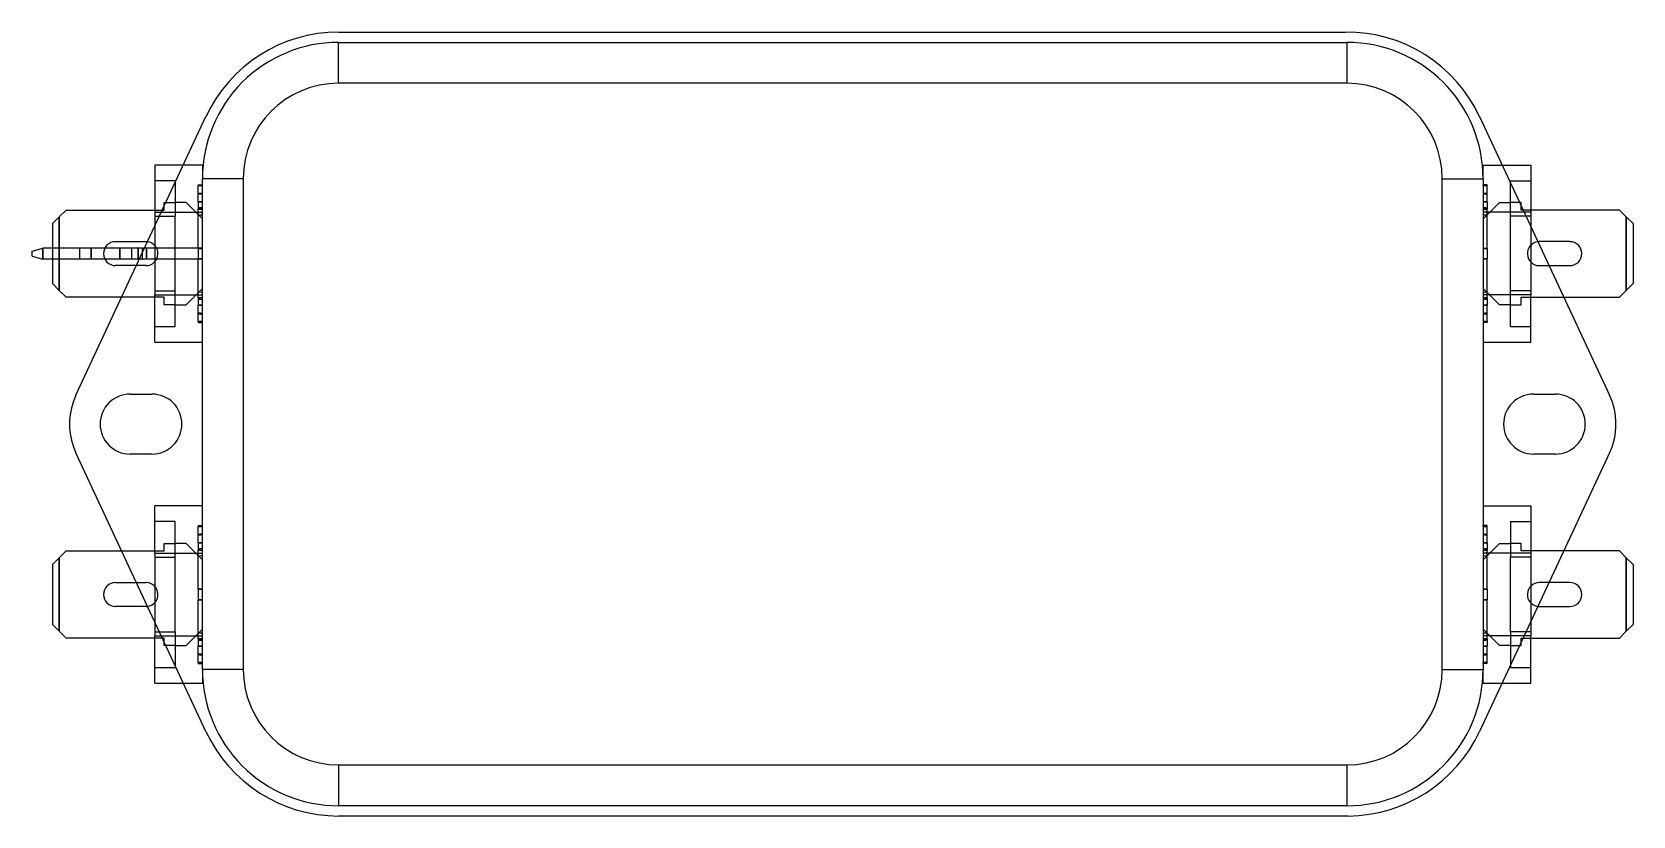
# Model space of a CAD drawing. Header units: millimetres. Extents: x -46 to 72, y 6 to 64.
import ezdxf

# ---------------------------------------------------------------- set-up
doc = ezdxf.new("R2010")
doc.units = ezdxf.units.MM
doc.layers.add('MAIN-1', color=7, linetype='Continuous')
doc.layers.add('MAIN-2', color=7, linetype='Continuous')

msp = doc.modelspace()

# ---------------------------------------------------------------- linework, layer by layer
at = {"layer": 'MAIN-1'}
for p, q in [((-23.46, 63.59), (50.43, 63.59)), ((-42.74, 36.96), (-33.2, 57.39)), ((60.28, 57.39), (69.82, 36.96)), ((-36.96, 53.84), (-36.96, 50.38)), ((-34.86, 53.84), (-36.96, 53.84)), ((61.94, 53.84), (62.29, 53.84)), ((62.29, 53.84), (62.64, 53.84)), ((62.64, 53.84), (62.99, 53.84)), ((62.99, 53.84), (63.34, 53.84)), ((63.34, 53.84), (63.69, 53.84)), ((63.69, 53.84), (64.04, 53.84)), ((64.04, 53.84), (64.04, 50.38)), ((-43.96, 50.04), (-43.46, 50.54)), ((-43.46, 50.54), (-36.96, 50.54)), ((70.54, 50.54), (64.04, 50.54)), ((71.04, 50.04), (70.54, 50.54)), ((-43.96, 50.04), (-44.46, 49.54)), ((-44.46, 49.54), (-44.46, 45.14)), ((-43.96, 44.64), (-43.96, 50.04)), ((-36.96, 50.38), (-36.48, 50.38)), ((-36.96, 50.38), (-36.96, 49.34)), ((64.04, 50.38), (63.56, 50.38)), ((64.04, 50.38), (64.04, 49.34)), ((71.04, 44.64), (71.04, 50.04)), ((71.04, 50.04), (71.54, 49.54)), ((71.54, 49.54), (71.54, 45.14)), ((-39.84, 48.22), (-37.59, 48.22)), ((66.91, 48.22), (64.66, 48.22)), ((-45.96, 47.53), (-45.16, 47.74)), ((-45.96, 47.16), (-45.96, 47.53)), ((-45.96, 47.16), (-45.16, 46.94)), ((-44.46, 47.74), (-45.16, 47.74)), ((-45.16, 47.74), (-45.16, 46.94)), ((-38.16, 47.74), (-40.62, 47.74)), ((-37.95, 47.74), (-38.16, 47.74)), ((-38.16, 47.74), (-38.16, 46.94)), ((-37.86, 47.74), (-37.95, 47.74)), ((-37.86, 47.74), (-37.77, 47.74)), ((-37.86, 47.41), (-37.86, 47.74)), ((-37.71, 47.74), (-37.77, 47.74)), ((-44.46, 46.94), (-45.16, 46.94)), ((-38.16, 46.94), (-40.62, 46.94)), ((-38.3, 46.47), (-39.84, 46.47)), ((-38.08, 46.94), (-38.16, 46.94)), ((65.38, 46.47), (66.91, 46.47)), ((-44.46, 45.14), (-43.96, 44.64)), ((71.54, 45.14), (71.04, 44.64)), ((-43.46, 44.14), (-43.96, 44.64)), ((-39.39, 44.14), (-43.46, 44.14)), ((66.46, 44.14), (70.54, 44.14)), ((70.54, 44.14), (71.04, 44.64)), ((-38.76, 37.04), (-37.16, 37.04)), ((64.24, 37.04), (65.84, 37.04)), ((-33.2, 12.3), (-42.74, 32.73)), ((-37.16, 32.64), (-38.76, 32.64)), ((69.82, 32.73), (60.28, 12.3)), ((65.84, 32.64), (64.24, 32.64)), ((-43.96, 25.04), (-44.46, 24.54)), ((-43.96, 25.04), (-43.46, 25.54)), ((-43.96, 19.64), (-43.96, 25.04)), ((-43.46, 25.54), (-39.39, 25.54)), ((70.54, 25.54), (66.46, 25.54)), ((71.04, 25.04), (70.54, 25.54)), ((71.04, 19.64), (71.04, 25.04)), ((71.04, 25.04), (71.54, 24.54)), ((-44.46, 24.54), (-44.46, 20.14)), ((71.54, 24.54), (71.54, 20.14)), ((-39.84, 23.22), (-38.3, 23.22)), ((66.91, 23.22), (65.38, 23.22)), ((-37.59, 21.47), (-39.84, 21.47)), ((64.66, 21.47), (66.91, 21.47)), ((-44.46, 20.14), (-43.96, 19.64)), ((-36.96, 20.35), (-36.96, 19.31)), ((64.04, 20.35), (64.04, 19.31)), ((71.54, 20.14), (71.04, 19.64)), ((-43.46, 19.14), (-43.96, 19.64)), ((-36.96, 19.14), (-43.46, 19.14)), ((-36.96, 19.31), (-36.48, 19.31)), ((-36.96, 15.84), (-36.96, 19.31)), ((64.04, 19.31), (63.56, 19.31)), ((64.04, 15.84), (64.04, 19.31)), ((64.04, 19.14), (70.54, 19.14)), ((70.54, 19.14), (71.04, 19.64)), ((-36.96, 15.84), (-34.86, 15.84)), ((61.94, 15.84), (62.29, 15.84)), ((62.29, 15.84), (62.64, 15.84)), ((62.64, 15.84), (62.99, 15.84)), ((62.99, 15.84), (63.34, 15.84)), ((63.34, 15.84), (63.69, 15.84)), ((63.69, 15.84), (64.04, 15.84)), ((50.64, 6.09), (-23.46, 6.09))]:
    msp.add_line(p, q, dxfattribs=at)
for centre, radius, start, end in [((-23.46, 52.84), 10.75, 90, 154.9725), ((50.54, 52.84), 10.75, 25.0267, 90.5561), ((-39.84, 47.34), 0.875, 90, 270), ((-37.59, 47.34), 0.875, 83.5007, 90), ((64.66, 47.34), 0.875, 90, 96.4734), ((66.91, 47.34), 0.875, 270, 90), ((-38.21, 34.84), 5, 154.9725, 205.0275), ((-38.76, 34.84), 2.2, 90, 270), ((-37.16, 34.84), 2.2, 270, 90), ((64.24, 34.84), 2.2, 90, 270), ((65.84, 34.84), 2.2, 270, 90), ((65.29, 34.84), 5, 334.9733, 25.0267), ((-39.84, 22.34), 0.875, 90, 270), ((66.91, 22.34), 0.875, 270, 90), ((-37.59, 22.34), 0.875, 270, 276.4988), ((64.66, 22.34), 0.875, 263.5271, 270), ((-23.46, 16.84), 10.75, 205.0275, 270), ((50.54, 16.84), 10.75, 270.5561, 334.9733)]:
    msp.add_arc(centre, radius, start, end, dxfattribs=at)
at = {"layer": 'MAIN-2'}
for p, q in [((-23.46, 63.59), (-23.46, 63.59)), ((50.43, 63.59), (50.43, 63.59)), ((-23.46, 61.97), (-23.46, 62.84)), ((-23.46, 62.84), (-23.46, 62.84)), ((-23.46, 62.84), (50.54, 62.84)), ((50.54, 62.84), (50.54, 61.97)), ((50.54, 62.84), (50.54, 62.84)), ((-23.46, 59.84), (-23.46, 61.97)), ((50.54, 61.97), (50.54, 59.84)), ((50.54, 59.84), (-23.46, 59.84)), ((-33.2, 57.39), (-33.2, 57.39)), ((60.28, 57.39), (60.28, 57.39)), ((-33.46, 53.84), (-34.86, 53.84)), ((-33.46, 53.84), (-33.46, 52.84)), ((60.54, 52.84), (60.54, 53.84)), ((60.54, 53.84), (60.77, 53.84)), ((60.77, 53.84), (61, 53.84)), ((61, 53.84), (61.24, 53.84)), ((61.24, 53.84), (61.47, 53.84)), ((61.47, 53.84), (61.7, 53.84)), ((61.7, 53.84), (61.94, 53.84)), ((-35.46, 52.69), (-36.96, 52.69)), ((-35.46, 52.69), (-35.46, 50.08)), ((-33.76, 52.4), (-33.46, 52.4)), ((-33.76, 52.4), (-33.76, 52.33)), ((-33.76, 52.33), (-33.46, 52.33)), ((-33.76, 51.14), (-33.76, 52.33)), ((-33.46, 52.33), (-33.76, 52.33)), ((-33.76, 51.76), (-33.71, 51.76)), ((-33.71, 51.76), (-33.67, 51.77)), ((-33.67, 51.77), (-33.62, 51.77)), ((-33.62, 51.77), (-33.56, 51.78)), ((-33.56, 51.78), (-33.51, 51.78)), ((-33.51, 51.78), (-33.46, 51.79)), ((-32.58, 52.84), (-33.46, 52.84)), ((-33.46, 52.84), (-33.46, 52.84)), ((-33.46, 16.84), (-33.46, 52.84)), ((-33.46, 52.84), (-33.46, 52.84)), ((-33.46, 52.84), (-33.46, 52.84)), ((-33.46, 52.33), (-33.46, 52.4)), ((-33.46, 51.14), (-33.46, 52.33)), ((-30.46, 52.84), (-32.58, 52.84)), ((-30.46, 52.84), (-30.46, 16.84)), ((57.54, 52.84), (59.66, 52.84)), ((57.54, 16.84), (57.54, 52.84)), ((59.66, 52.84), (60.54, 52.84)), ((60.54, 52.84), (60.54, 52.84)), ((60.54, 52.84), (60.54, 52.84)), ((60.54, 52.84), (60.54, 52.84)), ((60.54, 52.84), (60.54, 16.84)), ((60.54, 52.33), (60.54, 52.4)), ((60.59, 52.4), (60.54, 52.4)), ((60.54, 52.33), (60.54, 51.14)), ((60.84, 52.33), (60.54, 52.33)), ((60.54, 52.33), (60.84, 52.33)), ((60.54, 51.79), (60.59, 51.78)), ((60.64, 52.4), (60.59, 52.4)), ((60.59, 51.78), (60.64, 51.78)), ((60.69, 52.4), (60.64, 52.4)), ((60.64, 51.78), (60.69, 51.77)), ((60.74, 52.4), (60.69, 52.4)), ((60.69, 51.77), (60.74, 51.77)), ((60.79, 52.4), (60.74, 52.4)), ((60.74, 51.77), (60.79, 51.76)), ((60.84, 52.4), (60.79, 52.4)), ((60.79, 51.76), (60.84, 51.76)), ((60.84, 52.33), (60.84, 52.4)), ((60.84, 51.14), (60.84, 52.33)), ((62.54, 50.08), (62.54, 52.69)), ((62.54, 52.69), (62.79, 52.69)), ((62.79, 52.69), (63.04, 52.69)), ((63.04, 52.69), (63.29, 52.69)), ((63.29, 52.69), (63.54, 52.69)), ((63.54, 52.69), (63.79, 52.69)), ((63.79, 52.69), (64.04, 52.69)), ((-43.46, 50.54), (-43.46, 50.54)), ((-36.96, 50.54), (-36.26, 50.54)), ((-36.26, 51.09), (-35.46, 51.09)), ((-36.26, 50.54), (-36.26, 51.09)), ((-36.26, 51.09), (-36.26, 51.09)), ((-36.26, 50.54), (-36.26, 50.54)), ((-35.46, 51.09), (-35.46, 51.09)), ((-35.46, 51.09), (-35.46, 51.09)), ((-34.66, 51.09), (-35.46, 51.09)), ((-35.46, 51.09), (-35.46, 51.09)), ((-34.66, 51.09), (-34.66, 51.09)), ((-34.66, 51.09), (-34.66, 51.09)), ((-33.46, 49.89), (-34.66, 51.09)), ((-33.76, 51.14), (-33.76, 50.92)), ((-33.76, 51.14), (-33.46, 51.14)), ((-33.46, 51.14), (-33.76, 51.14)), ((-33.76, 50.92), (-33.76, 50.6)), ((-33.76, 50.6), (-33.46, 50.6)), ((-33.76, 47.73), (-33.76, 50.6)), ((-33.46, 50.6), (-33.76, 50.6)), ((-33.46, 50.92), (-33.46, 51.14)), ((-33.46, 50.6), (-33.46, 50.92)), ((-33.46, 47.73), (-33.46, 50.6)), ((60.54, 51.14), (60.54, 50.6)), ((60.54, 51.14), (60.84, 51.14)), ((60.84, 51.14), (60.54, 51.14)), ((60.54, 49.89), (61.74, 51.09)), ((60.54, 49.89), (61.74, 51.09)), ((60.54, 50.6), (60.54, 47.73)), ((60.54, 50.6), (60.84, 50.6)), ((60.84, 50.6), (60.54, 50.6)), ((60.84, 51.14), (60.84, 50.6)), ((60.84, 47.73), (60.84, 50.6)), ((61.74, 51.09), (61.74, 51.09)), ((61.74, 51.09), (62.54, 51.09)), ((61.74, 51.09), (62.54, 51.09)), ((61.74, 51.09), (61.74, 51.09)), ((63.34, 51.09), (62.54, 51.09)), ((62.54, 51.09), (62.54, 51.09)), ((62.54, 51.09), (62.54, 51.09)), ((62.54, 51.09), (62.54, 51.09)), ((63.34, 50.54), (63.34, 51.09)), ((63.34, 51.09), (63.34, 51.09)), ((64.04, 50.54), (63.34, 50.54)), ((63.34, 50.54), (63.34, 50.54)), ((70.54, 50.54), (70.54, 50.54)), ((-44.46, 49.54), (-44.46, 49.54)), ((-43.96, 50.04), (-43.96, 44.64)), ((-36.96, 50.38), (-33.46, 50.38)), ((-36.96, 50.08), (-35.46, 50.08)), ((-36.96, 50.08), (-35.46, 50.08)), ((-36.48, 50.38), (-33.46, 50.38)), ((-35.46, 44.61), (-35.46, 50.08)), ((-33.46, 49.89), (-33.46, 49.89)), ((-33.46, 49.89), (-33.46, 49.89)), ((-33.46, 44.79), (-33.46, 49.89)), ((63.56, 50.38), (60.54, 50.38)), ((64.04, 50.38), (60.54, 50.38)), ((60.54, 49.89), (60.54, 49.89)), ((60.54, 49.89), (60.54, 49.89)), ((60.54, 49.89), (60.54, 44.79)), ((62.54, 44.61), (62.54, 50.08)), ((64.04, 50.08), (62.54, 50.08)), ((64.04, 50.08), (62.54, 50.08)), ((71.04, 50.04), (71.04, 44.64)), ((71.54, 49.54), (71.54, 49.54)), ((-39.84, 48.22), (-39.84, 48.22)), ((-37.59, 48.22), (-37.59, 48.22)), ((-36.96, 49.34), (-36.96, 44.31)), ((64.04, 49.34), (64.04, 44.31)), ((64.66, 48.22), (64.66, 48.22)), ((66.91, 48.22), (66.91, 48.22)), ((-45.96, 47.53), (-45.96, 47.53)), ((-45.96, 47.16), (-45.96, 47.16)), ((-45.16, 47.74), (-45.16, 47.74)), ((-45.16, 46.94), (-45.16, 47.74)), ((-40.62, 47.74), (-44.46, 47.74)), ((-42.46, 46.94), (-42.46, 47.74)), ((-41.61, 47.74), (-41.61, 46.94)), ((-41.61, 46.94), (-41.61, 47.74)), ((-39.51, 47.74), (-39.51, 46.94)), ((-39.51, 46.94), (-39.51, 47.74)), ((-38.66, 47.74), (-38.66, 46.94)), ((-38.16, 46.94), (-38.16, 47.74)), ((-37.86, 47.74), (-37.86, 47.74)), ((-37.86, 47.74), (-37.86, 47.74)), ((-37.86, 46.94), (-37.86, 47.74)), ((-37.86, 46.94), (-37.86, 47.41)), ((-37.56, 47.74), (-37.71, 47.74)), ((-33.46, 47.74), (-37.56, 47.74)), ((-37.56, 47.74), (-37.56, 46.94)), ((-37.56, 46.94), (-37.56, 47.74)), ((-33.76, 47.73), (-33.76, 47.34)), ((-33.76, 47.73), (-33.46, 47.73)), ((-33.46, 47.73), (-33.76, 47.73)), ((-33.76, 47.34), (-33.76, 46.96)), ((-33.46, 47.74), (-33.46, 47.74)), ((-33.46, 47.34), (-33.46, 47.73)), ((-33.46, 46.96), (-33.46, 47.34)), ((60.54, 47.73), (60.54, 46.96)), ((60.84, 47.73), (60.54, 47.73)), ((60.54, 47.73), (60.84, 47.73)), ((60.84, 47.73), (60.84, 46.96)), ((-45.16, 46.94), (-45.16, 46.94)), ((-40.62, 46.94), (-44.46, 46.94)), ((-39.84, 46.47), (-39.84, 46.47)), ((-37.59, 46.47), (-38.3, 46.47)), ((-37.95, 46.94), (-38.08, 46.94)), ((-37.86, 46.94), (-37.95, 46.94)), ((-37.86, 46.94), (-37.77, 46.94)), ((-37.86, 46.94), (-37.86, 46.94)), ((-37.86, 46.94), (-37.86, 46.94)), ((-37.56, 46.94), (-37.77, 46.94)), ((-37.59, 46.47), (-37.59, 46.47)), ((-33.46, 46.94), (-37.56, 46.94)), ((-33.76, 46.96), (-33.46, 46.96)), ((-33.46, 46.96), (-33.76, 46.96)), ((-33.76, 44.09), (-33.76, 46.96)), ((-33.46, 44.09), (-33.46, 46.96)), ((-33.46, 46.94), (-33.46, 46.94)), ((60.54, 46.96), (60.54, 44.09)), ((60.84, 46.96), (60.54, 46.96)), ((60.54, 46.96), (60.84, 46.96)), ((60.84, 44.09), (60.84, 46.96)), ((64.66, 46.47), (65.38, 46.47)), ((64.66, 46.47), (64.66, 46.47)), ((66.91, 46.47), (66.91, 46.47)), ((-44.46, 45.14), (-44.46, 45.14)), ((-34.66, 43.59), (-33.46, 44.79)), ((-33.46, 44.79), (-33.46, 44.79)), ((-33.46, 44.79), (-33.46, 44.79)), ((60.54, 44.79), (60.54, 44.79)), ((61.74, 43.59), (60.54, 44.79)), ((60.54, 44.79), (60.54, 44.79)), ((61.74, 43.59), (60.54, 44.79)), ((71.54, 45.14), (71.54, 45.14)), ((-43.46, 44.14), (-43.46, 44.14)), ((-36.26, 44.14), (-39.39, 44.14)), ((-36.96, 44.61), (-35.46, 44.61)), ((-36.96, 44.61), (-35.46, 44.61)), ((-36.96, 44.31), (-33.46, 44.31)), ((-36.96, 44.31), (-33.46, 44.31)), ((-36.96, 40.84), (-36.96, 44.31)), ((-36.26, 43.59), (-36.26, 44.14)), ((-36.26, 44.14), (-36.26, 44.14)), ((-35.46, 43.59), (-36.26, 43.59)), ((-36.26, 43.59), (-36.26, 43.59)), ((-35.46, 41.99), (-35.46, 44.61)), ((-35.46, 43.59), (-35.46, 43.59)), ((-35.46, 43.59), (-35.46, 43.59)), ((-35.46, 43.59), (-34.66, 43.59)), ((-35.46, 43.59), (-35.46, 43.59)), ((-34.66, 43.59), (-34.66, 43.59)), ((-34.66, 43.59), (-34.66, 43.59)), ((-33.46, 44.09), (-33.76, 44.09)), ((-33.76, 44.09), (-33.76, 43.77)), ((-33.76, 44.09), (-33.46, 44.09)), ((-33.76, 43.77), (-33.76, 43.55)), ((-33.46, 43.55), (-33.76, 43.55)), ((-33.76, 43.55), (-33.46, 43.55)), ((-33.76, 42.36), (-33.76, 43.55)), ((-33.46, 43.77), (-33.46, 44.09)), ((-33.46, 43.55), (-33.46, 43.77)), ((-33.46, 42.36), (-33.46, 43.55)), ((64.04, 44.31), (60.54, 44.31)), ((64.04, 44.31), (60.54, 44.31)), ((60.54, 44.09), (60.54, 43.55)), ((60.54, 44.09), (60.84, 44.09)), ((60.84, 44.09), (60.54, 44.09)), ((60.54, 43.55), (60.54, 42.36)), ((60.54, 43.55), (60.84, 43.55)), ((60.84, 43.55), (60.54, 43.55)), ((60.84, 44.09), (60.84, 43.55)), ((60.84, 42.36), (60.84, 43.55)), ((61.74, 43.59), (61.74, 43.59)), ((62.54, 43.59), (61.74, 43.59)), ((61.74, 43.59), (61.74, 43.59)), ((62.54, 43.59), (61.74, 43.59)), ((62.54, 41.99), (62.54, 44.61)), ((64.04, 44.61), (62.54, 44.61)), ((64.04, 44.61), (62.54, 44.61)), ((62.54, 43.59), (63.34, 43.59)), ((62.54, 43.59), (62.54, 43.59)), ((62.54, 43.59), (62.54, 43.59)), ((62.54, 43.59), (62.54, 43.59)), ((63.34, 43.59), (63.34, 44.14)), ((63.34, 44.14), (66.46, 44.14)), ((63.34, 44.14), (63.34, 44.14)), ((63.34, 43.59), (63.34, 43.59)), ((64.04, 40.84), (64.04, 44.31)), ((70.54, 44.14), (70.54, 44.14)), ((-33.76, 42.93), (-33.71, 42.93)), ((-33.76, 42.36), (-33.76, 42.29)), ((-33.76, 42.36), (-33.46, 42.36)), ((-33.46, 42.36), (-33.76, 42.36)), ((-33.71, 42.93), (-33.67, 42.92)), ((-33.67, 42.92), (-33.62, 42.92)), ((-33.62, 42.92), (-33.56, 42.91)), ((-33.56, 42.91), (-33.51, 42.9)), ((-33.51, 42.9), (-33.46, 42.9)), ((-33.46, 42.29), (-33.46, 42.36)), ((60.54, 42.9), (60.59, 42.9)), ((60.54, 42.36), (60.54, 42.29)), ((60.84, 42.36), (60.54, 42.36)), ((60.54, 42.36), (60.84, 42.36)), ((60.59, 42.9), (60.64, 42.91)), ((60.64, 42.91), (60.69, 42.92)), ((60.69, 42.92), (60.74, 42.92)), ((60.74, 42.92), (60.79, 42.93)), ((60.79, 42.93), (60.84, 42.93)), ((60.84, 42.36), (60.84, 42.29)), ((-36.96, 41.99), (-35.46, 41.99)), ((-33.76, 42.29), (-33.46, 42.29)), ((60.59, 42.29), (60.54, 42.29)), ((60.64, 42.29), (60.59, 42.29)), ((60.69, 42.29), (60.64, 42.29)), ((60.74, 42.29), (60.69, 42.29)), ((60.79, 42.29), (60.74, 42.29)), ((60.84, 42.29), (60.79, 42.29)), ((62.54, 41.99), (62.79, 41.99)), ((62.79, 41.99), (63.04, 41.99)), ((63.04, 41.99), (63.29, 41.99)), ((63.29, 41.99), (63.54, 41.99)), ((63.54, 41.99), (63.79, 41.99)), ((63.79, 41.99), (64.04, 41.99)), ((-36.96, 40.84), (-33.46, 40.84)), ((60.54, 40.84), (61.12, 40.84)), ((61.12, 40.84), (61.7, 40.84)), ((61.7, 40.84), (62.29, 40.84)), ((62.29, 40.84), (62.87, 40.84)), ((62.87, 40.84), (63.45, 40.84)), ((63.45, 40.84), (64.04, 40.84)), ((-42.74, 36.96), (-42.74, 36.96)), ((-38.76, 37.04), (-38.76, 37.04)), ((-37.16, 37.04), (-37.16, 37.04)), ((64.24, 37.04), (64.24, 37.04)), ((65.84, 37.04), (65.84, 37.04)), ((69.82, 36.96), (69.82, 36.96)), ((-42.74, 32.73), (-42.74, 32.73)), ((-38.76, 32.64), (-38.76, 32.64)), ((-37.16, 32.64), (-37.16, 32.64)), ((64.24, 32.64), (64.24, 32.64)), ((65.84, 32.64), (65.84, 32.64)), ((69.82, 32.73), (69.82, 32.73)), ((-36.96, 25.38), (-36.96, 28.84)), ((-33.46, 28.84), (-36.96, 28.84)), ((60.54, 28.84), (61.12, 28.84)), ((61.12, 28.84), (61.7, 28.84)), ((61.7, 28.84), (62.29, 28.84)), ((62.29, 28.84), (62.87, 28.84)), ((62.87, 28.84), (63.45, 28.84)), ((63.45, 28.84), (64.04, 28.84)), ((64.04, 28.84), (64.04, 25.38)), ((-35.46, 27.69), (-36.96, 27.69)), ((-35.46, 25.08), (-35.46, 27.69)), ((-33.76, 27.4), (-33.46, 27.4)), ((-33.76, 27.4), (-33.76, 27.33)), ((-33.76, 27.33), (-33.46, 27.33)), ((-33.76, 26.14), (-33.76, 27.33)), ((-33.46, 27.33), (-33.76, 27.33)), ((-33.46, 27.33), (-33.46, 27.4)), ((-33.46, 26.14), (-33.46, 27.33)), ((60.54, 27.33), (60.54, 27.4)), ((60.59, 27.4), (60.54, 27.4)), ((60.54, 27.33), (60.54, 26.14)), ((60.84, 27.33), (60.54, 27.33)), ((60.54, 27.33), (60.84, 27.33)), ((60.64, 27.4), (60.59, 27.4)), ((60.69, 27.4), (60.64, 27.4)), ((60.74, 27.4), (60.69, 27.4)), ((60.79, 27.4), (60.74, 27.4)), ((60.84, 27.4), (60.79, 27.4)), ((60.84, 27.33), (60.84, 27.4)), ((60.84, 26.14), (60.84, 27.33)), ((62.54, 27.69), (62.54, 25.08)), ((62.54, 27.69), (62.79, 27.69)), ((62.79, 27.69), (63.04, 27.69)), ((63.04, 27.69), (63.29, 27.69)), ((63.29, 27.69), (63.54, 27.69)), ((63.54, 27.69), (63.79, 27.69)), ((63.79, 27.69), (64.04, 27.69)), ((-36.26, 26.09), (-35.46, 26.09)), ((-36.26, 25.54), (-36.26, 26.09)), ((-36.26, 26.09), (-36.26, 26.09)), ((-35.46, 26.09), (-35.46, 26.09)), ((-35.46, 26.09), (-35.46, 26.09)), ((-34.66, 26.09), (-35.46, 26.09)), ((-35.46, 26.09), (-35.46, 26.09)), ((-34.66, 26.09), (-34.66, 26.09)), ((-34.66, 26.09), (-34.66, 26.09)), ((-33.46, 24.89), (-34.66, 26.09)), ((-33.76, 26.76), (-33.71, 26.76)), ((-33.76, 26.14), (-33.76, 25.92)), ((-33.76, 26.14), (-33.46, 26.14)), ((-33.46, 26.14), (-33.76, 26.14)), ((-33.76, 25.92), (-33.76, 25.6)), ((-33.71, 26.76), (-33.67, 26.77)), ((-33.67, 26.77), (-33.62, 26.77)), ((-33.62, 26.77), (-33.56, 26.78)), ((-33.56, 26.78), (-33.51, 26.78)), ((-33.51, 26.78), (-33.46, 26.79)), ((-33.46, 25.92), (-33.46, 26.14)), ((-33.46, 25.6), (-33.46, 25.92)), ((60.54, 26.79), (60.59, 26.78)), ((60.54, 26.14), (60.54, 25.6)), ((60.54, 26.14), (60.84, 26.14)), ((60.84, 26.14), (60.54, 26.14)), ((60.54, 24.89), (61.74, 26.09)), ((60.54, 24.89), (61.74, 26.09)), ((60.59, 26.78), (60.64, 26.78)), ((60.64, 26.78), (60.69, 26.77)), ((60.69, 26.77), (60.74, 26.77)), ((60.74, 26.77), (60.79, 26.76)), ((60.79, 26.76), (60.84, 26.76)), ((60.84, 26.14), (60.84, 25.6)), ((61.74, 26.09), (61.74, 26.09)), ((61.74, 26.09), (62.54, 26.09)), ((61.74, 26.09), (62.54, 26.09)), ((61.74, 26.09), (61.74, 26.09)), ((63.34, 26.09), (62.54, 26.09)), ((62.54, 26.09), (62.54, 26.09)), ((62.54, 26.09), (62.54, 26.09)), ((62.54, 26.09), (62.54, 26.09)), ((63.34, 25.54), (63.34, 26.09)), ((63.34, 26.09), (63.34, 26.09)), ((-43.96, 25.04), (-43.96, 19.64)), ((-43.46, 25.54), (-43.46, 25.54)), ((-39.39, 25.54), (-36.26, 25.54)), ((-36.96, 25.38), (-33.46, 25.38)), ((-36.96, 25.38), (-36.96, 20.35)), ((-36.96, 25.38), (-33.46, 25.38)), ((-36.96, 25.08), (-35.46, 25.08)), ((-36.96, 25.08), (-35.46, 25.08)), ((-36.26, 25.54), (-36.26, 25.54)), ((-35.46, 19.61), (-35.46, 25.08)), ((-33.76, 25.6), (-33.46, 25.6)), ((-33.76, 22.73), (-33.76, 25.6)), ((-33.46, 25.6), (-33.76, 25.6)), ((-33.46, 22.73), (-33.46, 25.6)), ((-33.46, 24.89), (-33.46, 24.89)), ((-33.46, 24.89), (-33.46, 24.89)), ((-33.46, 19.79), (-33.46, 24.89)), ((60.54, 25.6), (60.54, 22.73)), ((60.54, 25.6), (60.84, 25.6)), ((60.84, 25.6), (60.54, 25.6)), ((64.04, 25.38), (60.54, 25.38)), ((64.04, 25.38), (60.54, 25.38)), ((60.54, 24.89), (60.54, 24.89)), ((60.54, 24.89), (60.54, 24.89)), ((60.54, 24.89), (60.54, 19.79)), ((60.84, 22.73), (60.84, 25.6)), ((62.54, 19.61), (62.54, 25.08)), ((64.04, 25.08), (62.54, 25.08)), ((64.04, 25.08), (62.54, 25.08)), ((66.46, 25.54), (63.34, 25.54)), ((63.34, 25.54), (63.34, 25.54)), ((64.04, 25.38), (64.04, 20.35)), ((70.54, 25.54), (70.54, 25.54)), ((71.04, 25.04), (71.04, 19.64)), ((-44.46, 24.54), (-44.46, 24.54)), ((71.54, 24.54), (71.54, 24.54)), ((-39.84, 23.22), (-39.84, 23.22)), ((-38.3, 23.22), (-37.59, 23.22)), ((-37.59, 23.22), (-37.59, 23.22)), ((-33.76, 22.73), (-33.76, 22.34)), ((-33.76, 22.73), (-33.46, 22.73)), ((-33.46, 22.73), (-33.76, 22.73)), ((-33.76, 22.34), (-33.76, 21.96)), ((-33.46, 22.34), (-33.46, 22.73)), ((-33.46, 21.96), (-33.46, 22.34)), ((60.54, 22.73), (60.54, 21.96)), ((60.84, 22.73), (60.54, 22.73)), ((60.54, 22.73), (60.84, 22.73)), ((60.84, 22.73), (60.84, 21.96)), ((65.38, 23.22), (64.66, 23.22)), ((64.66, 23.22), (64.66, 23.22)), ((66.91, 23.22), (66.91, 23.22)), ((-39.84, 21.47), (-39.84, 21.47)), ((-37.59, 21.47), (-37.59, 21.47)), ((-33.76, 21.96), (-33.46, 21.96)), ((-33.46, 21.96), (-33.76, 21.96)), ((-33.76, 19.09), (-33.76, 21.96)), ((-33.46, 19.09), (-33.46, 21.96)), ((60.54, 21.96), (60.54, 19.09)), ((60.84, 21.96), (60.54, 21.96)), ((60.54, 21.96), (60.84, 21.96)), ((60.84, 19.09), (60.84, 21.96)), ((64.66, 21.47), (64.66, 21.47)), ((66.91, 21.47), (66.91, 21.47)), ((-44.46, 20.14), (-44.46, 20.14)), ((71.54, 20.14), (71.54, 20.14)), ((-43.46, 19.14), (-43.46, 19.14)), ((-36.96, 19.61), (-35.46, 19.61)), ((-36.96, 19.61), (-35.46, 19.61)), ((-36.96, 19.31), (-33.46, 19.31)), ((-36.26, 19.14), (-36.96, 19.14)), ((-36.48, 19.31), (-33.46, 19.31)), ((-36.26, 18.59), (-36.26, 19.14)), ((-36.26, 19.14), (-36.26, 19.14)), ((-35.46, 19.61), (-35.46, 16.99)), ((-34.66, 18.59), (-33.46, 19.79)), ((-33.46, 19.09), (-33.76, 19.09)), ((-33.76, 19.09), (-33.76, 18.77)), ((-33.76, 19.09), (-33.46, 19.09)), ((-33.46, 19.79), (-33.46, 19.79)), ((-33.46, 19.79), (-33.46, 19.79)), ((-33.46, 18.77), (-33.46, 19.09)), ((60.54, 19.79), (60.54, 19.79)), ((61.74, 18.59), (60.54, 19.79)), ((60.54, 19.79), (60.54, 19.79)), ((61.74, 18.59), (60.54, 19.79)), ((64.04, 19.31), (60.54, 19.31)), ((63.56, 19.31), (60.54, 19.31)), ((60.54, 19.09), (60.54, 18.55)), ((60.54, 19.09), (60.84, 19.09)), ((60.84, 19.09), (60.54, 19.09)), ((60.84, 19.09), (60.84, 18.55)), ((62.54, 19.61), (62.54, 16.99)), ((64.04, 19.61), (62.54, 19.61)), ((64.04, 19.61), (62.54, 19.61)), ((63.34, 18.59), (63.34, 19.14)), ((63.34, 19.14), (64.04, 19.14)), ((63.34, 19.14), (63.34, 19.14)), ((70.54, 19.14), (70.54, 19.14)), ((-35.46, 18.59), (-36.26, 18.59)), ((-36.26, 18.59), (-36.26, 18.59)), ((-35.46, 18.59), (-35.46, 18.59)), ((-35.46, 18.59), (-35.46, 18.59)), ((-35.46, 18.59), (-34.66, 18.59)), ((-35.46, 18.59), (-35.46, 18.59)), ((-34.66, 18.59), (-34.66, 18.59)), ((-34.66, 18.59), (-34.66, 18.59)), ((-33.76, 18.77), (-33.76, 18.55)), ((-33.46, 18.55), (-33.76, 18.55)), ((-33.76, 18.55), (-33.46, 18.55)), ((-33.76, 17.36), (-33.76, 18.55)), ((-33.76, 17.93), (-33.71, 17.93)), ((-33.71, 17.93), (-33.67, 17.92)), ((-33.67, 17.92), (-33.62, 17.92)), ((-33.62, 17.92), (-33.56, 17.91)), ((-33.56, 17.91), (-33.51, 17.9)), ((-33.51, 17.9), (-33.46, 17.9)), ((-33.46, 18.55), (-33.46, 18.77)), ((-33.46, 17.36), (-33.46, 18.55)), ((60.54, 18.55), (60.54, 17.36)), ((60.54, 18.55), (60.84, 18.55)), ((60.84, 18.55), (60.54, 18.55)), ((60.54, 17.9), (60.59, 17.9)), ((60.59, 17.9), (60.64, 17.91)), ((60.64, 17.91), (60.69, 17.92)), ((60.69, 17.92), (60.74, 17.92)), ((60.74, 17.92), (60.79, 17.93)), ((60.79, 17.93), (60.84, 17.93)), ((60.84, 17.36), (60.84, 18.55)), ((61.74, 18.59), (61.74, 18.59)), ((62.54, 18.59), (61.74, 18.59)), ((61.74, 18.59), (61.74, 18.59)), ((62.54, 18.59), (61.74, 18.59)), ((62.54, 18.59), (63.34, 18.59)), ((62.54, 18.59), (62.54, 18.59)), ((62.54, 18.59), (62.54, 18.59)), ((62.54, 18.59), (62.54, 18.59)), ((63.34, 18.59), (63.34, 18.59)), ((-36.96, 16.99), (-35.46, 16.99)), ((-33.76, 17.36), (-33.76, 17.29)), ((-33.76, 17.36), (-33.46, 17.36)), ((-33.46, 17.36), (-33.76, 17.36)), ((-33.76, 17.29), (-33.46, 17.29)), ((-33.46, 17.29), (-33.46, 17.36)), ((-33.46, 16.84), (-33.46, 16.84)), ((-33.46, 16.84), (-33.46, 16.84)), ((-33.46, 16.84), (-33.46, 16.84)), ((-32.58, 16.84), (-33.46, 16.84)), ((-33.46, 16.84), (-33.46, 15.84)), ((-30.46, 16.84), (-32.58, 16.84)), ((57.54, 16.84), (59.66, 16.84)), ((59.66, 16.84), (60.54, 16.84)), ((60.54, 17.29), (60.54, 17.36)), ((60.84, 17.36), (60.54, 17.36)), ((60.54, 17.36), (60.84, 17.36)), ((60.59, 17.29), (60.54, 17.29)), ((60.54, 15.84), (60.54, 16.84)), ((60.54, 16.84), (60.54, 16.84)), ((60.54, 16.84), (60.54, 16.84)), ((60.54, 16.84), (60.54, 16.84)), ((60.64, 17.29), (60.59, 17.29)), ((60.69, 17.29), (60.64, 17.29)), ((60.74, 17.29), (60.69, 17.29)), ((60.79, 17.29), (60.74, 17.29)), ((60.84, 17.29), (60.79, 17.29)), ((60.84, 17.29), (60.84, 17.36)), ((62.54, 16.99), (62.79, 16.99)), ((62.79, 16.99), (63.04, 16.99)), ((63.04, 16.99), (63.29, 16.99)), ((63.29, 16.99), (63.54, 16.99)), ((63.54, 16.99), (63.79, 16.99)), ((63.79, 16.99), (64.04, 16.99)), ((-34.86, 15.84), (-33.46, 15.84)), ((60.54, 15.84), (60.77, 15.84)), ((60.77, 15.84), (61, 15.84)), ((61, 15.84), (61.24, 15.84)), ((61.24, 15.84), (61.47, 15.84)), ((61.47, 15.84), (61.7, 15.84)), ((61.7, 15.84), (61.94, 15.84)), ((-33.2, 12.3), (-33.2, 12.3)), ((60.28, 12.3), (60.28, 12.3)), ((-23.46, 9.84), (-23.46, 7.72)), ((-23.46, 9.84), (50.54, 9.84)), ((50.54, 9.84), (50.54, 7.72)), ((-23.46, 7.72), (-23.46, 6.84)), ((50.54, 7.72), (50.54, 6.84)), ((50.54, 6.84), (-23.46, 6.84)), ((-23.46, 6.84), (-23.46, 6.84)), ((-23.46, 6.09), (-23.46, 6.09)), ((50.54, 6.84), (50.54, 6.84)), ((50.64, 6.09), (50.64, 6.09))]:
    msp.add_line(p, q, dxfattribs=at)
for centre, radius, start, end in [((-23.46, 52.84), 10, 90, 135), ((50.54, 52.84), 10, 45, 90), ((-23.46, 52.84), 10, 135, 180), ((-23.46, 52.84), 7, 90, 180), ((50.54, 52.84), 7, 0, 90), ((50.54, 52.84), 10, 0, 45), ((-37.59, 47.34), 0.875, 270, 83.5007), ((64.66, 47.34), 0.875, 96.4734, 270), ((-37.59, 22.34), 0.875, 276.4988, 90), ((64.66, 22.34), 0.875, 90, 263.5271), ((-23.46, 16.84), 10, 180, 225), ((-23.46, 16.84), 7, 180, 270), ((50.54, 16.84), 7, 270, 0), ((50.54, 16.84), 10, 315, 0), ((-23.46, 16.84), 10, 225, 270), ((50.54, 16.84), 10, 270, 315)]:
    msp.add_arc(centre, radius, start, end, dxfattribs=at)
for centre, major_axis, ratio, start_param, end_param in [((-32.66, 41.08), (0, 10.67), 0.937611, 0.080086, 0.110223), ((-32.66, 41.08), (0, 10.67), 0.937611, 0.080086, 0.110223), ((59.74, 41.08), (0, 10.67), 0.937611, -0.110223, -0.080086), ((59.74, 41.08), (0, 10.67), 0.937611, -0.110223, -0.080086), ((-32.66, 42.92), (10, 0), 0.781218, 1.650882, 1.681019), ((-32.66, 42.92), (-10, 0), 0.781218, -1.490711, -1.460573), ((59.74, 42.92), (-10, 0), 0.781218, -1.681019, -1.650882), ((59.74, 42.92), (10, 0), 0.781218, 1.460573, 1.490711), ((-32.66, 42.92), (-10, 0), 0.727099, -1.490711, -1.460573), ((-32.66, 42.92), (10, 0), 0.727099, 1.650882, 1.681019), ((59.74, 42.92), (10, 0), 0.727099, 1.460573, 1.490711), ((59.74, 42.92), (-10, 0), 0.727099, -1.681019, -1.650882), ((-32.66, 47.34), (10, 0), 0.038268, 1.650882, 1.681019), ((-32.66, 47.34), (-10, 0), 0.038268, -1.490711, -1.460573), ((59.74, 47.34), (-10, 0), 0.038268, -1.681019, -1.650882), ((59.74, 47.34), (10, 0), 0.038268, 1.460573, 1.490711), ((-32.66, 47.34), (10, 0), 0.038268, -1.681019, -1.650882), ((-32.66, 47.34), (-10, 0), 0.038268, 1.460573, 1.490711), ((59.74, 47.34), (10, 0), 0.038268, -1.490711, -1.460573), ((59.74, 47.34), (-10, 0), 0.038268, 1.650882, 1.681019), ((-32.66, 51.77), (-10, 0), 0.727099, 1.460573, 1.490711), ((-32.66, 51.77), (10, 0), 0.727099, -1.681019, -1.650882), ((-32.66, 51.77), (10, 0), 0.781218, -1.681019, -1.650882), ((-32.66, 51.77), (-10, 0), 0.781218, 1.460573, 1.490711), ((59.74, 51.77), (-10, 0), 0.727099, 1.650882, 1.681019), ((59.74, 51.77), (10, 0), 0.727099, -1.490711, -1.460573), ((59.74, 51.77), (-10, 0), 0.781218, 1.650882, 1.681019), ((59.74, 51.77), (10, 0), 0.781218, -1.490711, -1.460573), ((-32.66, 53.61), (0, -10.67), 0.937611, -0.110223, -0.080086), ((-32.66, 53.61), (0, -10.67), 0.937611, -0.110223, -0.080086), ((59.74, 53.61), (0, -10.67), 0.937611, 0.080086, 0.110223), ((59.74, 53.61), (0, -10.67), 0.937611, 0.080086, 0.110223), ((-32.66, 16.08), (0, 10.67), 0.937611, 0.080086, 0.110223), ((-32.66, 16.08), (0, 10.67), 0.937611, 0.080086, 0.110223), ((59.74, 16.08), (0, 10.67), 0.937611, -0.110223, -0.080086), ((59.74, 16.08), (0, 10.67), 0.937611, -0.110223, -0.080086), ((-32.66, 17.92), (10, 0), 0.781218, 1.650882, 1.681019), ((-32.66, 17.92), (-10, 0), 0.781218, -1.490711, -1.460573), ((-32.66, 17.92), (-10, 0), 0.727099, -1.490711, -1.460573), ((-32.66, 17.92), (10, 0), 0.727099, 1.650882, 1.681019), ((59.74, 17.92), (-10, 0), 0.781218, -1.681019, -1.650882), ((59.74, 17.92), (10, 0), 0.781218, 1.460573, 1.490711), ((59.74, 17.92), (10, 0), 0.727099, 1.460573, 1.490711), ((59.74, 17.92), (-10, 0), 0.727099, -1.681019, -1.650882), ((-32.66, 22.34), (10, 0), 0.038268, 1.650882, 1.681019), ((-32.66, 22.34), (-10, 0), 0.038268, -1.490711, -1.460573), ((59.74, 22.34), (-10, 0), 0.038268, -1.681019, -1.650882), ((59.74, 22.34), (10, 0), 0.038268, 1.460573, 1.490711), ((-32.66, 22.34), (10, 0), 0.038268, -1.681019, -1.650882), ((-32.66, 22.34), (-10, 0), 0.038268, 1.460573, 1.490711), ((59.74, 22.34), (10, 0), 0.038268, -1.490711, -1.460573), ((59.74, 22.34), (-10, 0), 0.038268, 1.650882, 1.681019), ((-32.66, 26.77), (-10, 0), 0.727099, 1.460573, 1.490711), ((-32.66, 26.77), (10, 0), 0.727099, -1.681019, -1.650882), ((-32.66, 26.77), (10, 0), 0.781218, -1.681019, -1.650882), ((-32.66, 26.77), (-10, 0), 0.781218, 1.460573, 1.490711), ((59.74, 26.77), (-10, 0), 0.727099, 1.650882, 1.681019), ((59.74, 26.77), (10, 0), 0.727099, -1.490711, -1.460573), ((59.74, 26.77), (-10, 0), 0.781218, 1.650882, 1.681019), ((59.74, 26.77), (10, 0), 0.781218, -1.490711, -1.460573), ((-32.66, 28.61), (0, -10.67), 0.937611, -0.110223, -0.080086), ((-32.66, 28.61), (0, -10.67), 0.937611, -0.110223, -0.080086), ((59.74, 28.61), (0, -10.67), 0.937611, 0.080086, 0.110223), ((59.74, 28.61), (0, -10.67), 0.937611, 0.080086, 0.110223)]:
    msp.add_ellipse(centre, major_axis=major_axis, ratio=ratio, start_param=start_param, end_param=end_param, dxfattribs=at)

doc.saveas('drawing.dxf')
